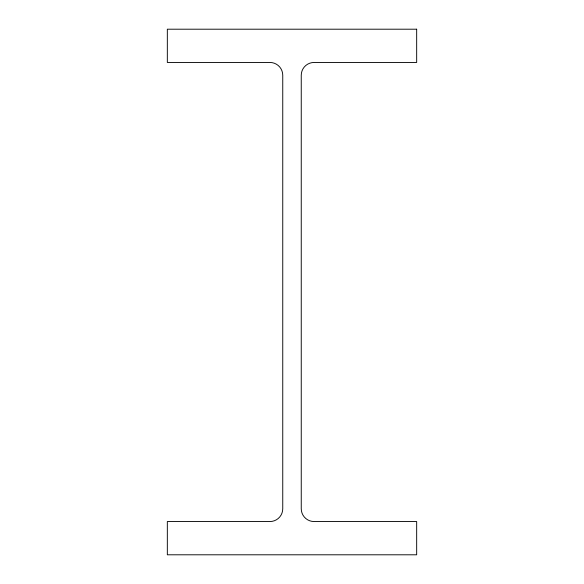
<?xml version="1.0" encoding="UTF-8"?>
<svg xmlns="http://www.w3.org/2000/svg" width="584" height="584" viewBox="0 0 584 584"><rect width="100%" height="100%" fill="white"/><g stroke="black" fill="none" stroke-linecap="round" stroke-linejoin="round"><path stroke-width="0.88" d="M416.669 29.2L167.331 29.2L167.331 62.459L269.939 62.459A12.819 12.819 0 0 1 282.751 75.27L282.751 508.73A12.819 12.819 0 0 1 269.939 521.541L167.331 521.541L167.331 554.8L416.669 554.8L416.669 521.541L314.061 521.541A12.819 12.819 0 0 1 301.249 508.73L301.249 75.27A12.819 12.819 0 0 1 314.061 62.459L416.669 62.459L416.669 29.2"/></g></svg>
